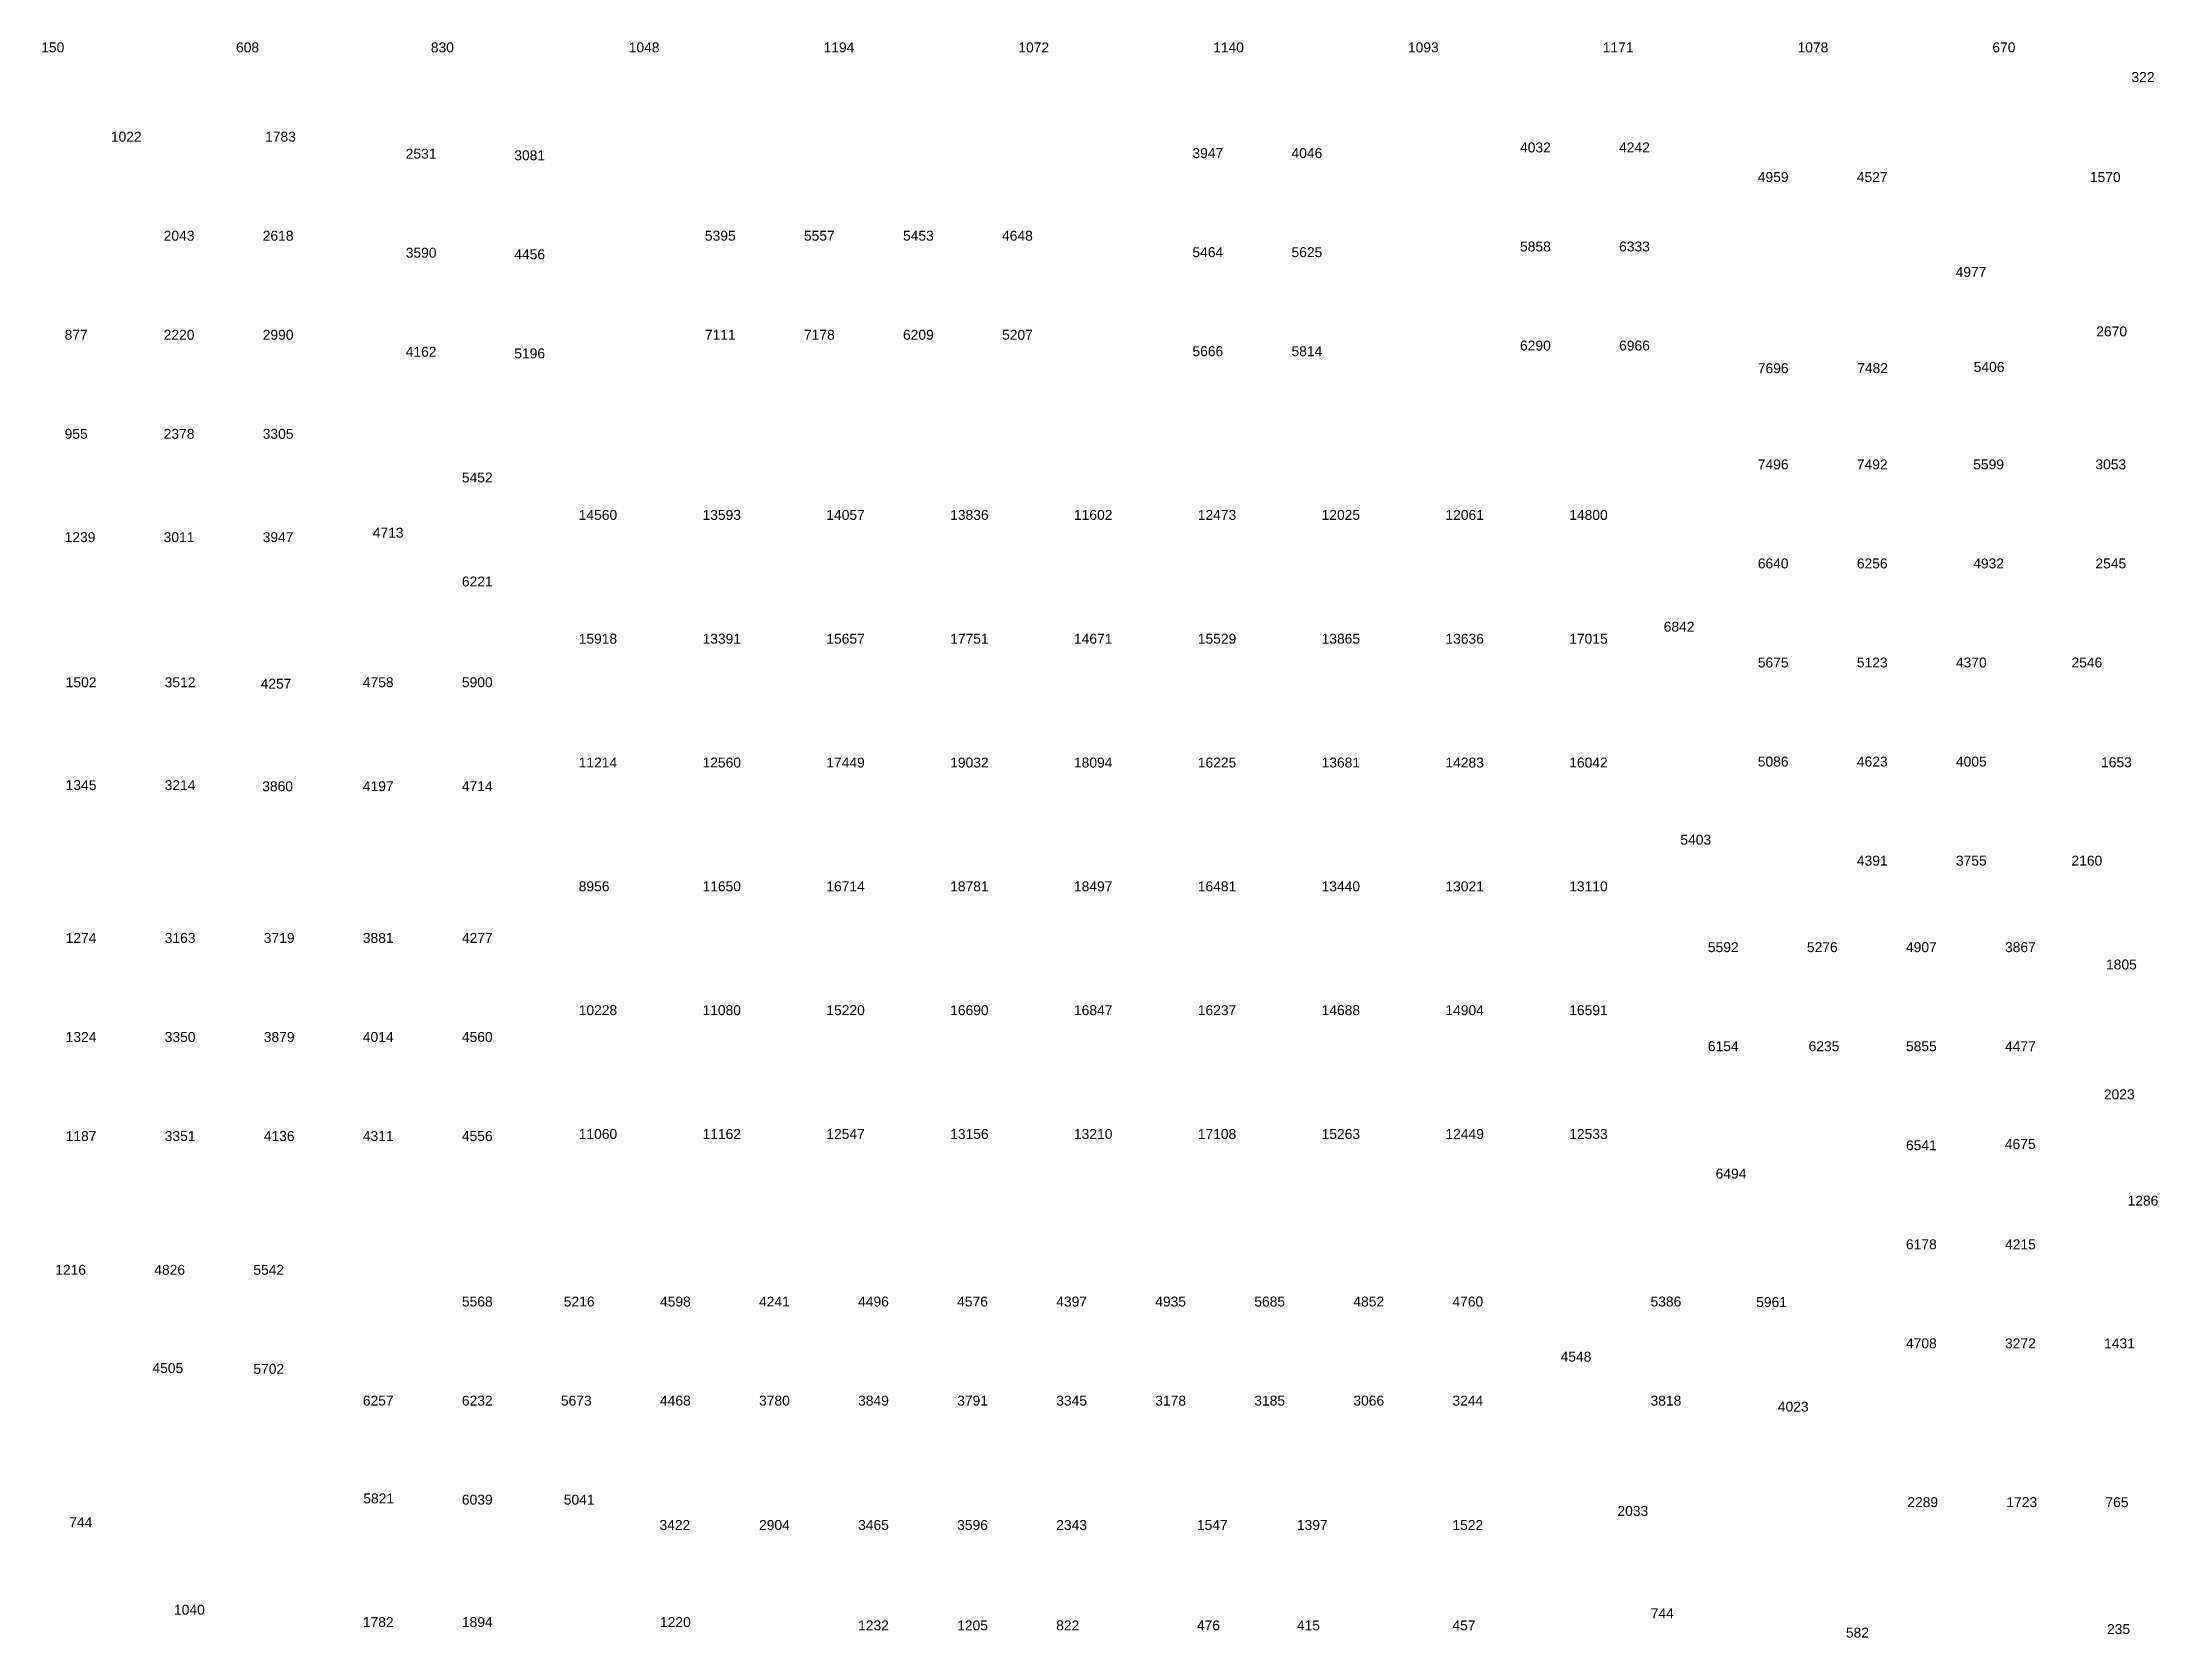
# Model space of a CAD drawing. Header units: millimetres. Extents: x 9981 to 74050, y 1669 to 49989.
import ezdxf

# ---------------------------------------------------------------- set-up
doc = ezdxf.new("R2010")
doc.units = ezdxf.units.MM
doc.layers.add('PileReactions', color=3, linetype='Continuous')
doc.styles.add('CustomStyle', font='Arial', dxfattribs={"oblique": 10})

msp = doc.modelspace()

# ---------------------------------------------------------------- texts
at = {"layer": 'PileReactions', "color": 3, "style": 'CustomStyle'}
for s, p in [('150', (9949, 49685)), ('608', (15849, 49685)), ('830', (21749, 49685)), ('1048', (27742, 49685)), ('1194', (33642, 49685)), ('1072', (39542, 49685)), ('1140', (45442, 49685)), ('1093', (51342, 49685)), ('1171', (57242, 49685)), ('1078', (63142, 49685)), ('670', (69042, 49685)), ('322', (73255, 48787)), ('1022', (12058, 46981)), ('1783', (16729, 46981)), ('2531', (20988, 46467)), ('3947', (44815, 46483)), ('4046', (47815, 46483)), ('4032', (54737, 46655)), ('4242', (57737, 46655)), ('3081', (24276, 46417)), ('4959', (61938, 45758)), ('4527', (64938, 45758)), ('1570', (71995, 45758)), ('2043', (13657, 43981)), ('2618', (16657, 43981)), ('5395', (30049, 43981)), ('5557', (33049, 43981)), ('5453', (36049, 43981)), ('4648', (39049, 43981)), ('3590', (20988, 43467)), ('4456', (24276, 43417)), ('5464', (44815, 43483)), ('5625', (47815, 43483)), ('5858', (54737, 43655)), ('6333', (57737, 43655)), ('4977', (67930, 42883)), ('877', (10657, 40981)), ('2220', (13657, 40981)), ('2990', (16657, 40981)), ('7111', (30049, 40981)), ('7178', (33049, 40981)), ('6209', (36049, 40981)), ('5207', (39049, 40981)), ('2670', (72190, 41082)), ('4162', (20988, 40467)), ('5196', (24276, 40417)), ('5666', (44815, 40483)), ('5814', (47815, 40483)), ('6290', (54737, 40655)), ('6966', (57737, 40655)), ('7696', (61938, 39968)), ('7482', (64949, 39972)), ('5406', (68477, 40007)), ('955', (10657, 37981)), ('2378', (13657, 37981)), ('3305', (16657, 37981)), ('7496', (61938, 37055)), ('7492', (64938, 37055)), ('5599', (68463, 37055)), ('3053', (72163, 37055)), ('5452', (22689, 36658)), ('4713', (19990, 34987)), ('14560', (26227, 35525)), ('13593', (29977, 35525)), ('14057', (33727, 35525)), ('13836', (37477, 35525)), ('11602', (41227, 35525)), ('12473', (44977, 35525)), ('12025', (48727, 35525)), ('12061', (52477, 35525)), ('14800', (56227, 35525)), ('1239', (10657, 34851)), ('3011', (13657, 34851)), ('3947', (16657, 34851)), ('6640', (61938, 34055)), ('6256', (64938, 34055)), ('4932', (68463, 34055)), ('2545', (72163, 34055)), ('6221', (22689, 33508)), ('15918', (26227, 31775)), ('13391', (29977, 31775)), ('15657', (33727, 31775)), ('17751', (37477, 31775)), ('14671', (41227, 31775)), ('15529', (44977, 31775)), ('13865', (48727, 31775)), ('13636', (52477, 31775)), ('17015', (56227, 31775)), ('6842', (59088, 32139)), ('1502', (10689, 30456)), ('3512', (13689, 30456)), ('4758', (19689, 30457)), ('5900', (22689, 30457)), ('5675', (61938, 31055)), ('5123', (64938, 31055)), ('4370', (67938, 31055)), ('2546', (71438, 31055)), ('4257', (16594, 30412)), ('11214', (26227, 28025)), ('12560', (29977, 28025)), ('17449', (33727, 28025)), ('19032', (37477, 28025)), ('18094', (41227, 28025)), ('16225', (44977, 28025)), ('13681', (48727, 28025)), ('14283', (52477, 28025)), ('16042', (56227, 28025)), ('5086', (61938, 28055)), ('4623', (64938, 28055)), ('4005', (67938, 28055)), ('1653', (72334, 28033)), ('1345', (10689, 27341)), ('3214', (13689, 27341)), ('3860', (16642, 27306)), ('4197', (19689, 27308)), ('4714', (22689, 27308)), ('5403', (59593, 25687)), ('4391', (64938, 25055)), ('3755', (67938, 25055)), ('2160', (71438, 25055)), ('8956', (26227, 24275)), ('11650', (29977, 24275)), ('16714', (33727, 24275)), ('18781', (37477, 24275)), ('18497', (41227, 24275)), ('16481', (44977, 24275)), ('13440', (48727, 24275)), ('13021', (52477, 24275)), ('13110', (56227, 24275)), ('1274', (10689, 22713)), ('3163', (13689, 22713)), ('3719', (16689, 22713)), ('3881', (19689, 22713)), ('4277', (22689, 22713)), ('5592', (60426, 22433)), ('5276', (63426, 22433)), ('4907', (66426, 22433)), ('3867', (69426, 22433)), ('1805', (72485, 21908)), ('10228', (26227, 20525)), ('11080', (29977, 20525)), ('15220', (33727, 20525)), ('16690', (37477, 20525)), ('16847', (41227, 20525)), ('16237', (44977, 20525)), ('14688', (48727, 20525)), ('14904', (52477, 20525)), ('16591', (56227, 20525)), ('1324', (10689, 19713)), ('3350', (13689, 19713)), ('3879', (16689, 19713)), ('4014', (19689, 19713)), ('4560', (22689, 19713)), ('6154', (60426, 19433)), ('6235', (63477, 19433)), ('5855', (66426, 19433)), ('4477', (69426, 19433)), ('2023', (72420, 17975)), ('1187', (10689, 16713)), ('3351', (13689, 16713)), ('4136', (16689, 16713)), ('4311', (19689, 16713)), ('4556', (22689, 16713)), ('11060', (26227, 16775)), ('11162', (29977, 16775)), ('12547', (33727, 16775)), ('13156', (37477, 16775)), ('13210', (41227, 16775)), ('17108', (44977, 16775)), ('15263', (48727, 16775)), ('12449', (52477, 16775)), ('12533', (56227, 16775)), ('6541', (66426, 16433)), ('4675', (69420, 16472)), ('6494', (60661, 15574)), ('1286', (73136, 14757)), ('6178', (66426, 13433)), ('4215', (69426, 13433)), ('1216', (10373, 12661)), ('4826', (13373, 12661)), ('5542', (16373, 12661)), ('5568', (22689, 11700)), ('5216', (25775, 11700)), ('4598', (28689, 11700)), ('4241', (31689, 11700)), ('4496', (34689, 11700)), ('4576', (37689, 11700)), ('4397', (40689, 11700)), ('4935', (43689, 11700)), ('5685', (46689, 11700)), ('4852', (49689, 11700)), ('4760', (52689, 11700)), ('5386', (58689, 11700)), ('5961', (61889, 11684)), ('4548', (55966, 10031)), ('4708', (66426, 10433)), ('3272', (69426, 10433)), ('1431', (72426, 10433)), ('4505', (13317, 9685)), ('5702', (16373, 9661)), ('6257', (19689, 8700)), ('6232', (22689, 8700)), ('5673', (25688, 8700)), ('4468', (28689, 8700)), ('3780', (31689, 8700)), ('3849', (34689, 8700)), ('3791', (37689, 8700)), ('3345', (40689, 8700)), ('3178', (43689, 8700)), ('3185', (46689, 8700)), ('3066', (49689, 8700)), ('3244', (52689, 8700)), ('3818', (58689, 8700)), ('4023', (62545, 8517)), ('5821', (19704, 5737)), ('6039', (22689, 5700)), ('5041', (25775, 5700)), ('2289', (66467, 5624)), ('1723', (69467, 5624)), ('765', (72467, 5624)), ('744', (10796, 5015)), ('3422', (28674, 4932)), ('2904', (31689, 4932)), ('3465', (34689, 4932)), ('3596', (37689, 4932)), ('2343', (40689, 4932)), ('1547', (44950, 4932)), ('1397', (47978, 4932)), ('1522', (52689, 4932)), ('2033', (57687, 5358)), ('1040', (13970, 2366)), ('1782', (19689, 1992)), ('1894', (22689, 1992)), ('1220', (28689, 1992)), ('1232', (34689, 1891)), ('1205', (37689, 1891)), ('822', (40689, 1891)), ('476', (44950, 1891)), ('415', (47978, 1891)), ('457', (52689, 1891)), ('744', (58697, 2256)), ('582', (64607, 1673)), ('235', (72516, 1779))]:
    msp.add_text(s, height=300, dxfattribs=at).set_placement(p)

doc.saveas('drawing.dxf')
